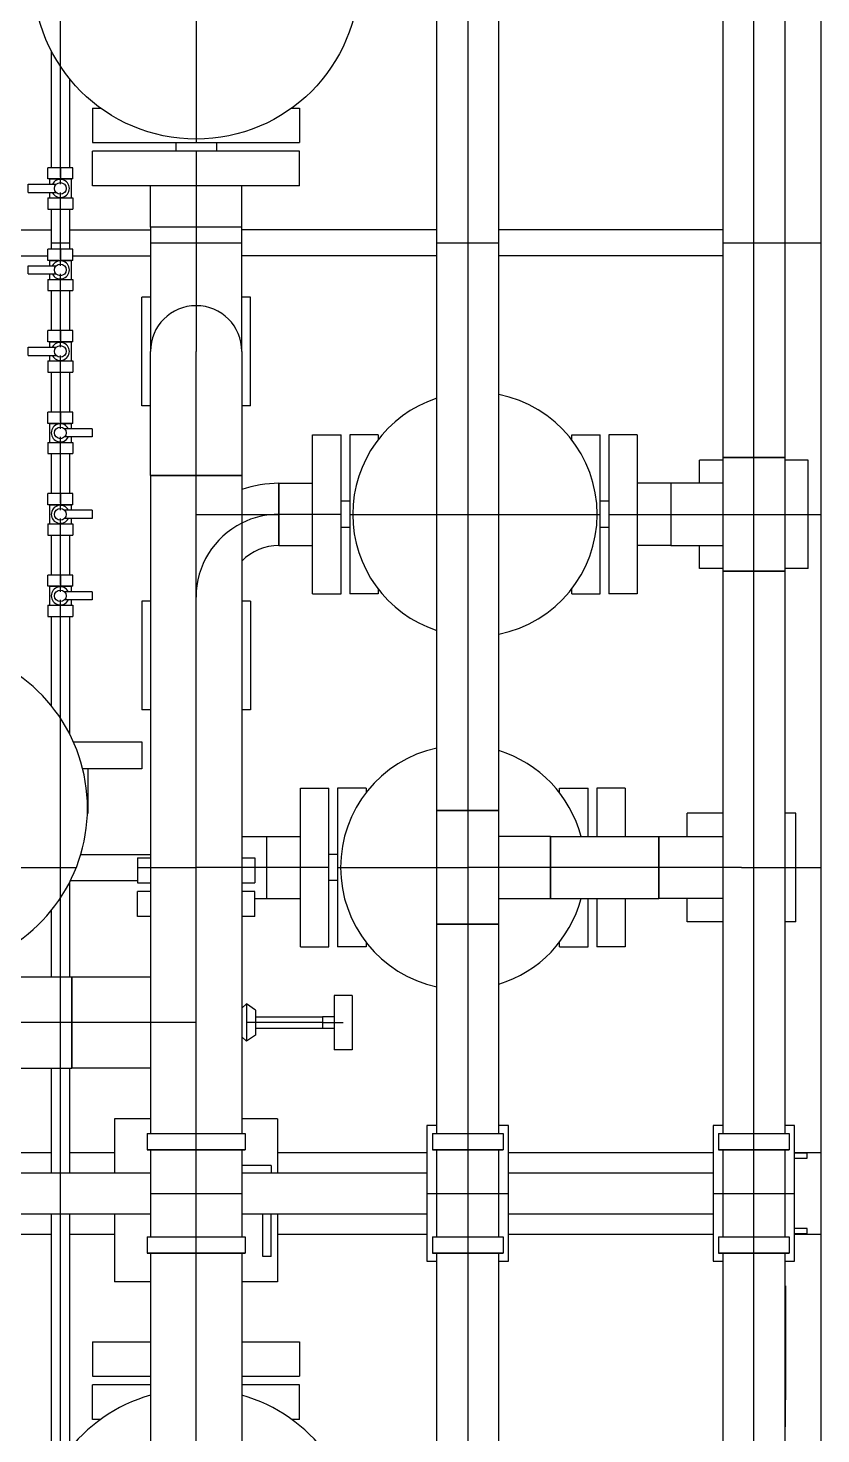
# Model space of a CAD drawing. Header units: inches. Extents: x 517790 to 538444, y 301815 to 302461.
# Drawn here: x 517882.273 to 517883.65, y 302331.485 to 302333.928 of the extents above; entities that cross this region are included whole.
import ezdxf

# ---------------------------------------------------------------- set-up
doc = ezdxf.new("R2010")
doc.units = ezdxf.units.IN
doc.header["$MEASUREMENT"] = 0
doc.layers.add('硅胶总平面底图 工艺装置区', color=253, linetype='Continuous')

msp = doc.modelspace()

# ---------------------------------------------------------------- linework, layer by layer
at = {"layer": '硅胶总平面底图 工艺装置区', "color": 253, "linetype": 'Continuous', "lineweight": -3}
for p, q in [((517883.6503, 302336.2925), (517883.6503, 302327.6033)), ((517882.9828, 302332.5681), (517882.9828, 302334.5839)), ((517883.0367, 302334.5839), (517883.0367, 302332.5681)), ((517883.0907, 302332.5681), (517883.0907, 302334.5839)), ((517883.4797, 302334.5839), (517883.4797, 302333.1817)), ((517883.5337, 302333.1817), (517883.5337, 302334.5839)), ((517883.5876, 302334.5839), (517883.5876, 302333.1817)), ((517882.3288, 302333.8617), (517882.3288, 302334.1748)), ((517882.5648, 302334.1458), (517882.5648, 302333.7289)), ((517882.313, 302333.8885), (517882.313, 302333.6853)), ((517882.3288, 302333.6853), (517882.3288, 302333.8617)), ((517882.3445, 302333.8402), (517882.3445, 302333.6853)), ((517882.3849, 302333.7888), (517882.3987, 302333.7888)), ((517882.3849, 302333.7888), (517882.3849, 302333.7289)), ((517882.7308, 302333.7888), (517882.7446, 302333.7888)), ((517882.7446, 302333.7888), (517882.7446, 302333.7289)), ((517882.3849, 302333.7289), (517882.5648, 302333.7289)), ((517882.5294, 302333.7289), (517882.5294, 302333.7138)), ((517882.5648, 302333.7289), (517882.7446, 302333.7289)), ((517882.6002, 302333.7289), (517882.6002, 302333.7138)), ((517882.5648, 302333.7138), (517882.3849, 302333.7138)), ((517882.3849, 302333.6538), (517882.3849, 302333.7138)), ((517882.5648, 302333.7138), (517882.5648, 302333.5819)), ((517882.7446, 302333.7138), (517882.5648, 302333.7138)), ((517882.7446, 302333.6538), (517882.7446, 302333.7138)), ((517882.3288, 302333.6853), (517882.3071, 302333.6853)), ((517882.3071, 302333.6658), (517882.3071, 302333.6853)), ((517882.3288, 302333.6853), (517882.3288, 302333.6688)), ((517882.3505, 302333.6853), (517882.3288, 302333.6853)), ((517882.3288, 302333.6688), (517882.3288, 302333.6853)), ((517882.3288, 302333.6688), (517882.3288, 302333.6658)), ((517882.3505, 302333.6658), (517882.3505, 302333.6853)), ((517882.2731, 302333.6422), (517882.2731, 302333.6564)), ((517882.2731, 302333.6564), (517882.3216, 302333.6564)), ((517882.2731, 302333.6422), (517882.3216, 302333.6422)), ((517882.3288, 302333.6658), (517882.3071, 302333.6658)), ((517882.31, 302333.6658), (517882.3288, 302333.6658)), ((517882.31, 302333.6658), (517882.31, 302333.6564)), ((517882.31, 302333.6422), (517882.31, 302333.6328)), ((517882.3288, 302333.6594), (517882.3288, 302333.6658)), ((517882.3288, 302333.6658), (517882.3288, 302333.6658)), ((517882.3288, 302333.6658), (517882.3475, 302333.6658)), ((517882.3505, 302333.6658), (517882.3288, 302333.6658)), ((517882.3288, 302333.6564), (517882.3288, 302333.6594)), ((517882.3288, 302333.6392), (517882.3288, 302333.6422)), ((517882.3475, 302333.6658), (517882.3475, 302333.6328)), ((517882.5648, 302333.6538), (517882.3849, 302333.6538)), ((517882.4853, 302333.5819), (517882.4853, 302333.6538)), ((517882.7446, 302333.6538), (517882.5648, 302333.6538)), ((517882.6442, 302333.5819), (517882.6442, 302333.6538)), ((517882.3071, 302333.6328), (517882.3288, 302333.6328)), ((517882.3071, 302333.6328), (517882.3071, 302333.6133)), ((517882.3288, 302333.6328), (517882.3288, 302333.6392)), ((517882.3288, 302333.6298), (517882.3288, 302333.6328)), ((517882.3288, 302333.6328), (517882.3505, 302333.6328)), ((517882.3288, 302333.6133), (517882.3288, 302333.6298)), ((517882.3288, 302333.6133), (517882.3288, 302333.6298)), ((517882.3505, 302333.6328), (517882.3505, 302333.6133)), ((517882.3071, 302333.6133), (517882.3288, 302333.6133)), ((517882.313, 302333.6133), (517882.313, 302333.5437)), ((517882.3288, 302333.6133), (517882.3505, 302333.6133)), ((517882.3288, 302333.5437), (517882.3288, 302333.6133)), ((517882.3445, 302333.6133), (517882.3445, 302333.5437)), ((517882.1722, 302333.5776), (517882.313, 302333.5776)), ((517882.3445, 302333.5776), (517882.4853, 302333.5776)), ((517882.5648, 302333.5819), (517882.4853, 302333.5819)), ((517882.4853, 302333.5819), (517882.4853, 302333.3661)), ((517882.5648, 302333.5819), (517882.4853, 302333.5819)), ((517882.5648, 302333.5819), (517882.5648, 302333.5819)), ((517882.5648, 302333.5819), (517882.5648, 302333.5819)), ((517882.5648, 302333.5819), (517882.5648, 302333.4455)), ((517882.6442, 302333.5819), (517882.5648, 302333.5819)), ((517882.6442, 302333.5819), (517882.5648, 302333.5819)), ((517882.6442, 302333.3661), (517882.6442, 302333.5819)), ((517882.9828, 302333.5776), (517882.6442, 302333.5776)), ((517883.4797, 302333.5776), (517883.0907, 302333.5776)), ((517882.313, 302333.5549), (517882.3445, 302333.5549)), ((517882.4853, 302333.5549), (517882.5648, 302333.5549)), ((517882.5648, 302333.5549), (517882.6442, 302333.5549)), ((517882.9828, 302333.5549), (517883.0907, 302333.5549)), ((517883.4797, 302333.5549), (517883.6503, 302333.5549)), ((517882.1722, 302333.5323), (517882.3071, 302333.5323)), ((517882.3288, 302333.5437), (517882.3071, 302333.5437)), ((517882.3071, 302333.5242), (517882.3071, 302333.5437)), ((517882.3288, 302333.5242), (517882.3071, 302333.5242)), ((517882.31, 302333.5242), (517882.3288, 302333.5242)), ((517882.31, 302333.5242), (517882.31, 302333.5148)), ((517882.3288, 302333.5272), (517882.3288, 302333.5437)), ((517882.3288, 302333.5437), (517882.3288, 302333.5272)), ((517882.3505, 302333.5437), (517882.3288, 302333.5437)), ((517882.3288, 302333.5272), (517882.3288, 302333.5242)), ((517882.3288, 302333.5242), (517882.3288, 302333.5242)), ((517882.3288, 302333.5178), (517882.3288, 302333.5242)), ((517882.3288, 302333.5242), (517882.3475, 302333.5242)), ((517882.3505, 302333.5242), (517882.3288, 302333.5242)), ((517882.3475, 302333.5242), (517882.3475, 302333.4912)), ((517882.3505, 302333.5242), (517882.3505, 302333.5437)), ((517882.3505, 302333.5323), (517882.4853, 302333.5323)), ((517882.9828, 302333.5323), (517882.6442, 302333.5323)), ((517883.4797, 302333.5323), (517883.0907, 302333.5323)), ((517882.2731, 302333.5006), (517882.2731, 302333.5148)), ((517882.2731, 302333.5148), (517882.3216, 302333.5148)), ((517882.2731, 302333.5006), (517882.3216, 302333.5006)), ((517882.31, 302333.5006), (517882.31, 302333.4912)), ((517882.3288, 302333.5148), (517882.3288, 302333.5178)), ((517882.3288, 302333.4976), (517882.3288, 302333.5006)), ((517882.3288, 302333.4912), (517882.3288, 302333.4976)), ((517882.3071, 302333.4912), (517882.3288, 302333.4912)), ((517882.3071, 302333.4912), (517882.3071, 302333.4717)), ((517882.3071, 302333.4717), (517882.3288, 302333.4717)), ((517882.313, 302333.4717), (517882.313, 302333.4021)), ((517882.3288, 302333.4882), (517882.3288, 302333.4912)), ((517882.3288, 302333.4912), (517882.3505, 302333.4912)), ((517882.3288, 302333.4717), (517882.3288, 302333.4882)), ((517882.3288, 302333.4717), (517882.3288, 302333.4882)), ((517882.3288, 302333.4021), (517882.3288, 302333.4717)), ((517882.3288, 302333.4717), (517882.3505, 302333.4717)), ((517882.3445, 302333.4717), (517882.3445, 302333.4021)), ((517882.3505, 302333.4912), (517882.3505, 302333.4717)), ((517882.4704, 302333.2717), (517882.4704, 302333.4605)), ((517882.4853, 302333.4605), (517882.4704, 302333.4605)), ((517882.6592, 302333.4605), (517882.6442, 302333.4605)), ((517882.6592, 302333.2717), (517882.6592, 302333.4605)), ((517882.5648, 302333.4455), (517882.5648, 302333.3661)), ((517882.3288, 302333.4021), (517882.3071, 302333.4021)), ((517882.3071, 302333.3826), (517882.3071, 302333.4021)), ((517882.3288, 302333.3856), (517882.3288, 302333.4021)), ((517882.3288, 302333.4021), (517882.3288, 302333.3856)), ((517882.3505, 302333.4021), (517882.3288, 302333.4021)), ((517882.3505, 302333.3826), (517882.3505, 302333.4021)), ((517882.3288, 302333.3826), (517882.3071, 302333.3826)), ((517882.31, 302333.3826), (517882.3288, 302333.3826)), ((517882.31, 302333.3826), (517882.31, 302333.3732)), ((517882.3288, 302333.3856), (517882.3288, 302333.3826)), ((517882.3288, 302333.3762), (517882.3288, 302333.3826)), ((517882.3288, 302333.3826), (517882.3288, 302333.3826)), ((517882.3288, 302333.3826), (517882.3475, 302333.3826)), ((517882.3505, 302333.3826), (517882.3288, 302333.3826)), ((517882.3288, 302333.3732), (517882.3288, 302333.3762)), ((517882.3475, 302333.3826), (517882.3475, 302333.3496)), ((517882.2731, 302333.359), (517882.2731, 302333.3732)), ((517882.2731, 302333.3732), (517882.3216, 302333.3732)), ((517882.2731, 302333.359), (517882.3216, 302333.359)), ((517882.3071, 302333.3496), (517882.3288, 302333.3496)), ((517882.3071, 302333.3496), (517882.3071, 302333.3301)), ((517882.31, 302333.359), (517882.31, 302333.3496)), ((517882.3288, 302333.356), (517882.3288, 302333.359)), ((517882.3288, 302333.3496), (517882.3288, 302333.356)), ((517882.3288, 302333.3466), (517882.3288, 302333.3496)), ((517882.3288, 302333.3496), (517882.3505, 302333.3496)), ((517882.3505, 302333.3496), (517882.3505, 302333.3301)), ((517882.4853, 302333.1503), (517882.4853, 302333.3661)), ((517882.5648, 302333.1503), (517882.5648, 302333.3661)), ((517882.6442, 302333.3661), (517882.6442, 302333.1503)), ((517882.3071, 302333.3301), (517882.3288, 302333.3301)), ((517882.313, 302333.3301), (517882.313, 302333.2605)), ((517882.3288, 302333.3301), (517882.3288, 302333.3466)), ((517882.3288, 302333.3301), (517882.3288, 302333.3466)), ((517882.3288, 302333.2605), (517882.3288, 302333.3301)), ((517882.3288, 302333.3301), (517882.3505, 302333.3301)), ((517882.3445, 302333.3301), (517882.3445, 302333.2605)), ((517882.3288, 302333.2605), (517882.3071, 302333.2605)), ((517882.3071, 302333.241), (517882.3071, 302333.2605)), ((517882.3288, 302333.2605), (517882.3288, 302333.244)), ((517882.3505, 302333.2605), (517882.3288, 302333.2605)), ((517882.3288, 302333.244), (517882.3288, 302333.2605)), ((517882.3505, 302333.241), (517882.3505, 302333.2605)), ((517882.4853, 302333.2717), (517882.4704, 302333.2717)), ((517882.6592, 302333.2717), (517882.6442, 302333.2717)), ((517882.3288, 302333.241), (517882.3071, 302333.241)), ((517882.31, 302333.241), (517882.3288, 302333.241)), ((517882.31, 302333.241), (517882.31, 302333.208)), ((517882.3288, 302333.244), (517882.3288, 302333.241)), ((517882.3288, 302333.241), (517882.3288, 302333.241)), ((517882.3288, 302333.2346), (517882.3288, 302333.241)), ((517882.3288, 302333.241), (517882.3475, 302333.241)), ((517882.3505, 302333.241), (517882.3288, 302333.241)), ((517882.3288, 302333.2316), (517882.3288, 302333.2346)), ((517882.3844, 302333.2316), (517882.3359, 302333.2316)), ((517882.3475, 302333.241), (517882.3475, 302333.2316)), ((517882.3844, 302333.2316), (517882.3844, 302333.2174)), ((517882.3071, 302333.208), (517882.3288, 302333.208)), ((517882.3071, 302333.208), (517882.3071, 302333.1885)), ((517882.3288, 302333.2144), (517882.3288, 302333.2174)), ((517882.3288, 302333.208), (517882.3288, 302333.2144)), ((517882.3288, 302333.205), (517882.3288, 302333.208)), ((517882.3288, 302333.208), (517882.3505, 302333.208)), ((517882.3288, 302333.1885), (517882.3288, 302333.205)), ((517882.3288, 302333.1885), (517882.3288, 302333.205)), ((517882.3844, 302333.2174), (517882.3359, 302333.2174)), ((517882.3475, 302333.2174), (517882.3475, 302333.208)), ((517882.3505, 302333.208), (517882.3505, 302333.1885)), ((517882.7671, 302333.0829), (517882.7671, 302333.2208)), ((517882.7671, 302333.2208), (517882.8165, 302333.2208)), ((517882.8165, 302333.0829), (517882.8165, 302333.2208)), ((517882.8316, 302333.2208), (517882.8316, 302333.0829)), ((517882.8811, 302333.2208), (517882.8316, 302333.2208)), ((517882.8811, 302333.2208), (517882.8811, 302333.2127)), ((517883.2174, 302333.2127), (517883.2174, 302333.2208)), ((517883.2174, 302333.2208), (517883.2668, 302333.2208)), ((517883.2668, 302333.0829), (517883.2668, 302333.2208)), ((517883.2819, 302333.2208), (517883.2819, 302333.0829)), ((517883.3314, 302333.2208), (517883.2819, 302333.2208)), ((517883.3314, 302333.2208), (517883.3314, 302333.0829)), ((517882.3071, 302333.1885), (517882.3288, 302333.1885)), ((517882.313, 302333.1885), (517882.313, 302333.1189)), ((517882.3288, 302333.1189), (517882.3288, 302333.1885)), ((517882.3288, 302333.1885), (517882.3505, 302333.1885)), ((517882.3445, 302333.1885), (517882.3445, 302333.1189)), ((517883.4797, 302333.1817), (517883.5876, 302333.1817)), ((517883.4797, 302333.1817), (517883.4797, 302332.9841)), ((517883.5337, 302333.1817), (517883.4797, 302333.1817)), ((517883.5337, 302333.1817), (517883.5337, 302333.1817)), ((517883.5337, 302333.1817), (517883.5337, 302333.1817)), ((517883.5337, 302332.9841), (517883.5337, 302333.1817)), ((517883.5876, 302333.1817), (517883.5337, 302333.1817)), ((517883.5876, 302333.1817), (517883.5876, 302332.9841)), ((517883.4797, 302333.1773), (517883.4393, 302333.1773)), ((517883.4393, 302333.1369), (517883.4393, 302333.1773)), ((517883.6281, 302333.1773), (517883.5876, 302333.1773)), ((517883.6281, 302332.9885), (517883.6281, 302333.1773)), ((517882.6442, 302333.1503), (517882.4853, 302333.1503)), ((517882.4853, 302333.1503), (517882.4853, 302332.0068)), ((517882.4853, 302333.1503), (517882.6442, 302333.1503)), ((517882.5648, 302332.0068), (517882.5648, 302333.1503)), ((517882.5648, 302333.1503), (517882.5648, 302333.1503)), ((517882.5648, 302333.1503), (517882.5648, 302333.1503)), ((517882.6442, 302333.1503), (517882.6442, 302332.0068)), ((517882.7086, 302333.0829), (517882.7086, 302333.1369)), ((517882.7086, 302333.1369), (517882.7671, 302333.1369)), ((517882.7086, 302333.1369), (517882.7086, 302333.029)), ((517883.3898, 302333.1369), (517883.3314, 302333.1369)), ((517883.3898, 302333.1369), (517883.3898, 302333.0829)), ((517883.4797, 302333.1369), (517883.3898, 302333.1369)), ((517883.3898, 302333.1369), (517883.3898, 302333.0829)), ((517882.3288, 302333.1189), (517882.3071, 302333.1189)), ((517882.3071, 302333.0994), (517882.3071, 302333.1189)), ((517882.3288, 302333.1024), (517882.3288, 302333.1189)), ((517882.3288, 302333.1189), (517882.3288, 302333.1024)), ((517882.3505, 302333.1189), (517882.3288, 302333.1189)), ((517882.3505, 302333.0994), (517882.3505, 302333.1189)), ((517882.8316, 302333.1056), (517882.8165, 302333.1056)), ((517883.2819, 302333.1056), (517883.2668, 302333.1056)), ((517882.3288, 302333.0994), (517882.3071, 302333.0994)), ((517882.31, 302333.0994), (517882.3288, 302333.0994)), ((517882.31, 302333.0994), (517882.31, 302333.0664)), ((517882.3288, 302333.1024), (517882.3288, 302333.0994)), ((517882.3288, 302333.093), (517882.3288, 302333.0994)), ((517882.3288, 302333.0994), (517882.3288, 302333.0994)), ((517882.3288, 302333.0994), (517882.3475, 302333.0994)), ((517882.3505, 302333.0994), (517882.3288, 302333.0994)), ((517882.3288, 302333.09), (517882.3288, 302333.093)), ((517882.3844, 302333.09), (517882.3359, 302333.09)), ((517882.3475, 302333.0994), (517882.3475, 302333.09)), ((517882.3844, 302333.09), (517882.3844, 302333.0758)), ((517882.5648, 302333.0829), (517882.7086, 302333.0829)), ((517882.8165, 302333.0829), (517882.7086, 302333.0829)), ((517882.7086, 302333.029), (517882.7086, 302333.0829)), ((517882.7086, 302333.0829), (517882.7086, 302333.0829)), ((517882.7086, 302333.0829), (517882.7086, 302333.0829)), ((517882.7671, 302332.945), (517882.7671, 302333.0829)), ((517882.8165, 302332.945), (517882.8165, 302333.0829)), ((517882.8316, 302333.0829), (517882.8316, 302332.945)), ((517882.8316, 302333.0829), (517883.2668, 302333.0829)), ((517883.2668, 302332.945), (517883.2668, 302333.0829)), ((517883.2819, 302333.0829), (517883.3898, 302333.0829)), ((517883.2819, 302333.0829), (517883.2819, 302332.945)), ((517883.3314, 302333.0829), (517883.3314, 302332.945)), ((517883.3898, 302333.0829), (517883.3898, 302333.0829)), ((517883.3898, 302333.0829), (517883.3898, 302333.0829)), ((517883.3898, 302333.0829), (517883.4797, 302333.0829)), ((517883.3898, 302333.0829), (517883.3898, 302333.029)), ((517883.3898, 302333.0829), (517883.3898, 302333.029)), ((517883.4797, 302333.0829), (517883.5337, 302333.0829)), ((517883.5337, 302333.0829), (517883.6503, 302333.0829)), ((517882.3071, 302333.0664), (517882.3288, 302333.0664)), ((517882.3071, 302333.0664), (517882.3071, 302333.0469)), ((517882.3288, 302333.0728), (517882.3288, 302333.0758)), ((517882.3288, 302333.0664), (517882.3288, 302333.0728)), ((517882.3288, 302333.0634), (517882.3288, 302333.0664)), ((517882.3288, 302333.0664), (517882.3505, 302333.0664)), ((517882.3288, 302333.0469), (517882.3288, 302333.0634)), ((517882.3288, 302333.0469), (517882.3288, 302333.0634)), ((517882.3844, 302333.0758), (517882.3359, 302333.0758)), ((517882.3475, 302333.0758), (517882.3475, 302333.0664)), ((517882.3505, 302333.0664), (517882.3505, 302333.0469)), ((517882.8316, 302333.0603), (517882.8165, 302333.0603)), ((517883.2819, 302333.0603), (517883.2668, 302333.0603)), ((517882.3071, 302333.0469), (517882.3288, 302333.0469)), ((517882.313, 302333.0469), (517882.313, 302332.9773)), ((517882.3288, 302332.9773), (517882.3288, 302333.0469)), ((517882.3288, 302333.0469), (517882.3505, 302333.0469)), ((517882.3445, 302333.0469), (517882.3445, 302332.9773)), ((517882.7086, 302333.029), (517882.7671, 302333.029)), ((517883.3898, 302333.029), (517883.3314, 302333.029)), ((517883.3898, 302333.029), (517883.4797, 302333.029)), ((517883.4393, 302332.9885), (517883.4393, 302333.029)), ((517883.4797, 302332.9885), (517883.4393, 302332.9885)), ((517883.4797, 302332.9841), (517883.5876, 302332.9841)), ((517883.5337, 302332.9841), (517883.4797, 302332.9841)), ((517883.4797, 302332.9841), (517883.4797, 302332.0068)), ((517883.5087, 302332.9841), (517883.5087, 302332.9841)), ((517883.5337, 302332.9841), (517883.5337, 302332.9841)), ((517883.5337, 302332.0068), (517883.5337, 302332.9841)), ((517883.5876, 302332.9841), (517883.5337, 302332.9841)), ((517883.6281, 302332.9885), (517883.5876, 302332.9885)), ((517883.5876, 302332.9841), (517883.5876, 302332.0068)), ((517882.3288, 302332.9773), (517882.3071, 302332.9773)), ((517882.3071, 302332.9578), (517882.3071, 302332.9773)), ((517882.3288, 302332.9608), (517882.3288, 302332.9773)), ((517882.3288, 302332.9773), (517882.3288, 302332.9608)), ((517882.3505, 302332.9773), (517882.3288, 302332.9773)), ((517882.3288, 302332.9608), (517882.3288, 302332.9578)), ((517882.3505, 302332.9578), (517882.3505, 302332.9773)), ((517882.3288, 302332.9578), (517882.3071, 302332.9578)), ((517882.31, 302332.9578), (517882.3288, 302332.9578)), ((517882.31, 302332.9578), (517882.31, 302332.9248)), ((517882.3288, 302332.9514), (517882.3288, 302332.9578)), ((517882.3288, 302332.9578), (517882.3288, 302332.9578)), ((517882.3288, 302332.9578), (517882.3475, 302332.9578)), ((517882.3505, 302332.9578), (517882.3288, 302332.9578)), ((517882.3288, 302332.9484), (517882.3288, 302332.9514)), ((517882.3288, 302332.9312), (517882.3288, 302332.9342)), ((517882.3844, 302332.9484), (517882.3359, 302332.9484)), ((517882.3844, 302332.9342), (517882.3359, 302332.9342)), ((517882.3475, 302332.9578), (517882.3475, 302332.9484)), ((517882.3475, 302332.9342), (517882.3475, 302332.9248)), ((517882.3844, 302332.9484), (517882.3844, 302332.9342)), ((517882.7671, 302332.945), (517882.8165, 302332.945)), ((517882.8811, 302332.945), (517882.8316, 302332.945)), ((517882.8811, 302332.9531), (517882.8811, 302332.945)), ((517883.2174, 302332.945), (517883.2174, 302332.9531)), ((517883.2174, 302332.945), (517883.2668, 302332.945)), ((517883.3314, 302332.945), (517883.2819, 302332.945)), ((517882.3071, 302332.9248), (517882.3288, 302332.9248)), ((517882.3071, 302332.9248), (517882.3071, 302332.9053)), ((517882.3288, 302332.9248), (517882.3288, 302332.9312)), ((517882.3288, 302332.9218), (517882.3288, 302332.9248)), ((517882.3288, 302332.9248), (517882.3505, 302332.9248)), ((517882.3288, 302332.9053), (517882.3288, 302332.9218)), ((517882.3288, 302332.9053), (517882.3288, 302332.9218)), ((517882.3505, 302332.9248), (517882.3505, 302332.9053)), ((517882.4853, 302332.9319), (517882.4704, 302332.9319)), ((517882.4704, 302332.9319), (517882.4704, 302332.7431)), ((517882.6592, 302332.9319), (517882.6442, 302332.9319)), ((517882.6592, 302332.9319), (517882.6592, 302332.7431)), ((517882.3071, 302332.9053), (517882.3288, 302332.9053)), ((517882.313, 302332.9053), (517882.313, 302332.7504)), ((517882.3288, 302332.7289), (517882.3288, 302332.9053)), ((517882.3288, 302332.9053), (517882.3505, 302332.9053)), ((517882.3445, 302332.9053), (517882.3445, 302332.7021)), ((517882.4853, 302332.7431), (517882.4704, 302332.7431)), ((517882.6592, 302332.7431), (517882.6442, 302332.7431)), ((517882.3288, 302332.4159), (517882.3288, 302332.7289)), ((517882.3514, 302332.6878), (517882.4704, 302332.6878)), ((517882.4704, 302332.6878), (517882.4704, 302332.6406)), ((517882.4704, 302332.6406), (517882.3676, 302332.6406)), ((517882.3764, 302332.6406), (517882.3764, 302332.5632)), ((517882.746, 302332.4693), (517882.746, 302332.6072)), ((517882.746, 302332.6072), (517882.7954, 302332.6072)), ((517882.7954, 302332.4693), (517882.7954, 302332.6072)), ((517882.8105, 302332.6072), (517882.8105, 302332.4693)), ((517882.86, 302332.6072), (517882.8105, 302332.6072)), ((517882.86, 302332.6072), (517882.86, 302332.5991)), ((517883.1963, 302332.5991), (517883.1963, 302332.6072)), ((517883.1963, 302332.6072), (517883.2457, 302332.6072)), ((517883.2457, 302332.5233), (517883.2457, 302332.6072)), ((517883.2608, 302332.6072), (517883.2608, 302332.5233)), ((517883.3103, 302332.6072), (517883.2608, 302332.6072)), ((517883.3103, 302332.6072), (517883.3103, 302332.5233)), ((517882.9828, 302332.5681), (517883.0907, 302332.5681)), ((517883.0907, 302332.5681), (517882.9828, 302332.5681)), ((517882.9828, 302332.3705), (517882.9828, 302332.5681)), ((517883.0367, 302332.5681), (517883.0367, 302332.3705)), ((517883.0367, 302332.5681), (517883.0367, 302332.5681)), ((517883.0907, 302332.3705), (517883.0907, 302332.5681)), ((517882.3758, 302332.5632), (517882.3764, 302332.5632)), ((517883.4182, 302332.5233), (517883.4182, 302332.5637)), ((517883.4797, 302332.5637), (517883.4182, 302332.5637)), ((517883.607, 302332.5637), (517883.5876, 302332.5637)), ((517883.607, 302332.3749), (517883.607, 302332.5637)), ((517882.6442, 302332.5233), (517882.6875, 302332.5233)), ((517882.6875, 302332.4693), (517882.6875, 302332.5233)), ((517882.6875, 302332.5233), (517882.746, 302332.5233)), ((517882.6875, 302332.4154), (517882.6875, 302332.5233)), ((517883.1806, 302332.5233), (517883.0907, 302332.5233)), ((517883.1806, 302332.5233), (517883.1806, 302332.4154)), ((517883.1806, 302332.5233), (517883.3687, 302332.5233)), ((517883.1806, 302332.4693), (517883.1806, 302332.5233)), ((517883.3687, 302332.4154), (517883.3687, 302332.5233)), ((517883.3687, 302332.5233), (517883.4797, 302332.5233)), ((517883.3687, 302332.5233), (517883.3687, 302332.4154)), ((517882.3643, 302332.492), (517882.4853, 302332.492)), ((517882.4628, 302332.486), (517882.4853, 302332.486)), ((517882.4628, 302332.486), (517882.4628, 302332.4425)), ((517882.6442, 302332.486), (517882.6667, 302332.486)), ((517882.6667, 302332.486), (517882.6667, 302332.4425)), ((517882.6875, 302332.492), (517882.6875, 302332.492)), ((517882.8105, 302332.492), (517882.7954, 302332.492)), ((517882.0928, 302332.4693), (517882.3565, 302332.4693)), ((517882.3465, 302332.4467), (517882.4628, 302332.4467)), ((517882.4628, 302332.4693), (517882.5648, 302332.4693)), ((517882.6667, 302332.4693), (517882.5648, 302332.4693)), ((517882.6875, 302332.4693), (517882.6667, 302332.4693)), ((517882.7954, 302332.4693), (517882.6875, 302332.4693)), ((517882.6875, 302332.4154), (517882.6875, 302332.4693)), ((517882.6875, 302332.4693), (517882.6875, 302332.4693)), ((517882.6875, 302332.4467), (517882.6875, 302332.4467)), ((517882.746, 302332.3314), (517882.746, 302332.4693)), ((517882.7954, 302332.3314), (517882.7954, 302332.4693)), ((517882.8105, 302332.4467), (517882.7954, 302332.4467)), ((517882.8105, 302332.4693), (517882.8105, 302332.3314)), ((517882.8105, 302332.4693), (517883.0367, 302332.4693)), ((517883.0907, 302332.4693), (517883.0367, 302332.4693)), ((517883.1806, 302332.4693), (517883.0907, 302332.4693)), ((517883.3687, 302332.4693), (517883.1806, 302332.4693)), ((517883.1806, 302332.4693), (517883.1806, 302332.4693)), ((517883.1806, 302332.4693), (517883.1806, 302332.4693)), ((517883.1806, 302332.4154), (517883.1806, 302332.4693)), ((517883.3687, 302332.4693), (517883.3687, 302332.4693)), ((517883.3687, 302332.4693), (517883.3687, 302332.4693)), ((517883.4797, 302332.4693), (517883.3687, 302332.4693)), ((517883.5126, 302332.4693), (517883.4797, 302332.4693)), ((517883.5126, 302332.4693), (517883.6503, 302332.4693)), ((517882.3445, 302332.4427), (517882.3445, 302332.2792)), ((517882.4628, 302332.4425), (517882.4853, 302332.4425)), ((517882.4853, 302332.4274), (517882.4628, 302332.4274)), ((517882.4628, 302332.384), (517882.4628, 302332.4274)), ((517882.6442, 302332.4425), (517882.6667, 302332.4425)), ((517882.6667, 302332.4274), (517882.6442, 302332.4274)), ((517882.6667, 302332.384), (517882.6667, 302332.4274)), ((517882.3288, 302332.2792), (517882.3288, 302332.4159)), ((517882.6667, 302332.4154), (517882.6875, 302332.4154)), ((517882.6875, 302332.4154), (517882.746, 302332.4154)), ((517883.0907, 302332.4154), (517883.1806, 302332.4154)), ((517883.1806, 302332.4154), (517883.3687, 302332.4154)), ((517883.2457, 302332.3314), (517883.2457, 302332.4154)), ((517883.2608, 302332.4154), (517883.2608, 302332.3314)), ((517883.3103, 302332.4154), (517883.3103, 302332.3314)), ((517883.4797, 302332.4154), (517883.3687, 302332.4154)), ((517883.4182, 302332.3749), (517883.4182, 302332.4154)), ((517882.313, 302332.3944), (517882.313, 302332.2792)), ((517882.4853, 302332.384), (517882.4628, 302332.384)), ((517882.6667, 302332.384), (517882.6442, 302332.384)), ((517883.4797, 302332.3749), (517883.4182, 302332.3749)), ((517883.607, 302332.3749), (517883.5876, 302332.3749)), ((517882.9828, 302332.3705), (517883.0907, 302332.3705)), ((517882.9828, 302332.0068), (517882.9828, 302332.3705)), ((517883.0907, 302332.3705), (517882.9828, 302332.3705)), ((517883.0367, 302332.3705), (517883.0367, 302332.0068)), ((517883.0367, 302332.3705), (517883.0367, 302332.3705)), ((517883.0367, 302332.3705), (517883.0367, 302332.3705)), ((517883.0907, 302332.0068), (517883.0907, 302332.3705)), ((517882.746, 302332.3314), (517882.7954, 302332.3314)), ((517882.86, 302332.3314), (517882.8105, 302332.3314)), ((517882.86, 302332.3395), (517882.86, 302332.3314)), ((517883.1963, 302332.3314), (517883.1963, 302332.3395)), ((517883.1963, 302332.3314), (517883.2457, 302332.3314)), ((517883.3103, 302332.3314), (517883.2608, 302332.3314)), ((517882.1722, 302332.2792), (517882.349, 302332.2792)), ((517882.3288, 302332.1204), (517882.3288, 302332.2792)), ((517882.349, 302332.2792), (517882.349, 302332.1204)), ((517882.349, 302332.1204), (517882.349, 302332.2792)), ((517882.349, 302332.2792), (517882.4853, 302332.2792)), ((517882.6442, 302332.2245), (517882.652, 302332.2324)), ((517882.652, 302332.2324), (517882.652, 302332.1673)), ((517882.6682, 302332.2215), (517882.652, 302332.2324)), ((517882.8046, 302332.247), (517882.8046, 302332.1998)), ((517882.836, 302332.247), (517882.8046, 302332.247)), ((517882.836, 302332.247), (517882.836, 302332.1998)), ((517882.6682, 302332.2215), (517882.6682, 302332.1781)), ((517882.6682, 302332.2099), (517882.7843, 302332.2099)), ((517882.7843, 302332.2099), (517882.7843, 302332.1998)), ((517882.8046, 302332.2099), (517882.7843, 302332.2099)), ((517882.7843, 302332.2099), (517882.7843, 302332.1897)), ((517882.349, 302332.1998), (517882.1722, 302332.1998)), ((517882.349, 302332.1998), (517882.349, 302332.1998)), ((517882.349, 302332.1998), (517882.349, 302332.1998)), ((517882.4853, 302332.1998), (517882.349, 302332.1998)), ((517882.5648, 302332.1998), (517882.4853, 302332.1998)), ((517882.6682, 302332.1781), (517882.652, 302332.1673)), ((517882.6532, 302332.1998), (517882.6532, 302332.1998)), ((517882.6578, 302332.1998), (517882.6532, 302332.1998)), ((517882.6682, 302332.1998), (517882.6578, 302332.1998)), ((517882.6682, 302332.1998), (517882.6578, 302332.1998)), ((517882.7843, 302332.1998), (517882.6682, 302332.1998)), ((517882.6682, 302332.1897), (517882.7843, 302332.1897)), ((517882.7843, 302332.1998), (517882.7843, 302332.1998)), ((517882.7843, 302332.1998), (517882.7843, 302332.1998)), ((517882.7843, 302332.1998), (517882.8046, 302332.1998)), ((517882.7843, 302332.1998), (517882.7843, 302332.1897)), ((517882.7843, 302332.1897), (517882.8046, 302332.1897)), ((517882.8046, 302332.1998), (517882.8046, 302332.1526)), ((517882.8046, 302332.1998), (517882.8203, 302332.1998)), ((517882.836, 302332.1998), (517882.836, 302332.1526)), ((517882.6442, 302332.1751), (517882.652, 302332.1673)), ((517882.836, 302332.1526), (517882.8046, 302332.1526)), ((517882.1722, 302332.1204), (517882.349, 302332.1204)), ((517882.313, 302332.1204), (517882.313, 302331.9383)), ((517882.3288, 302331.9383), (517882.3288, 302332.1204)), ((517882.3445, 302332.1204), (517882.3445, 302331.9383)), ((517882.4853, 302332.1204), (517882.349, 302332.1204)), ((517882.4853, 302332.0326), (517882.4232, 302332.0326)), ((517882.4232, 302332.0326), (517882.4232, 302331.9383)), ((517882.7064, 302332.0326), (517882.6442, 302332.0326)), ((517882.7064, 302332.0326), (517882.7064, 302331.9383)), ((517882.4798, 302332.0068), (517882.5648, 302332.0068)), ((517882.4798, 302332.0068), (517882.5648, 302332.0068)), ((517882.4798, 302332.0068), (517882.4798, 302331.9784)), ((517882.5648, 302331.9784), (517882.5648, 302332.0068)), ((517882.5648, 302332.0068), (517882.6497, 302332.0068)), ((517882.5648, 302332.0068), (517882.6497, 302332.0068)), ((517882.6497, 302332.0068), (517882.6497, 302331.9784)), ((517882.9659, 302332.0209), (517882.9659, 302331.7849)), ((517882.9659, 302332.0209), (517882.9659, 302331.7849)), ((517882.9828, 302332.0209), (517882.9659, 302332.0209)), ((517882.9828, 302332.0209), (517882.9659, 302332.0209)), ((517882.9754, 302332.0068), (517883.0367, 302332.0068)), ((517882.9754, 302332.0068), (517883.0367, 302332.0068)), ((517882.9754, 302332.0068), (517882.9754, 302331.9784)), ((517883.0367, 302332.0068), (517883.0367, 302331.9784)), ((517883.0367, 302332.0068), (517883.0981, 302332.0068)), ((517883.0367, 302332.0068), (517883.0981, 302332.0068)), ((517883.1075, 302332.0209), (517883.0907, 302332.0209)), ((517883.1075, 302332.0209), (517883.0907, 302332.0209)), ((517883.0981, 302332.0068), (517883.0981, 302331.9784)), ((517883.1075, 302331.7849), (517883.1075, 302332.0209)), ((517883.1075, 302331.7849), (517883.1075, 302332.0209)), ((517883.4629, 302332.0209), (517883.4629, 302331.7849)), ((517883.4629, 302332.0209), (517883.4629, 302331.7849)), ((517883.4797, 302332.0209), (517883.4629, 302332.0209)), ((517883.4797, 302332.0209), (517883.4629, 302332.0209)), ((517883.4723, 302332.0068), (517883.5337, 302332.0068)), ((517883.4723, 302332.0068), (517883.5337, 302332.0068)), ((517883.4723, 302332.0068), (517883.4723, 302331.9784)), ((517883.5337, 302331.9784), (517883.5337, 302332.0068)), ((517883.5337, 302332.0068), (517883.595, 302332.0068)), ((517883.5337, 302332.0068), (517883.595, 302332.0068)), ((517883.6045, 302332.0209), (517883.5876, 302332.0209)), ((517883.6045, 302332.0209), (517883.5876, 302332.0209)), ((517883.595, 302332.0068), (517883.595, 302331.9784)), ((517883.6045, 302331.7849), (517883.6045, 302332.0209)), ((517883.6045, 302331.7849), (517883.6045, 302332.0209)), ((517882.2344, 302331.9737), (517882.313, 302331.9737)), ((517882.3445, 302331.9737), (517882.4232, 302331.9737)), ((517882.5648, 302331.9784), (517882.4798, 302331.9784)), ((517882.4798, 302331.9784), (517882.5648, 302331.9784)), ((517882.4853, 302331.9784), (517882.4853, 302331.8274)), ((517882.5648, 302331.8274), (517882.5648, 302331.9784)), ((517882.6497, 302331.9784), (517882.5648, 302331.9784)), ((517882.5648, 302331.9784), (517882.6497, 302331.9784)), ((517882.6442, 302331.9784), (517882.6442, 302331.8274)), ((517882.7064, 302331.9737), (517882.9659, 302331.9737)), ((517883.0367, 302331.9784), (517882.9754, 302331.9784)), ((517882.9754, 302331.9784), (517883.0367, 302331.9784)), ((517882.9828, 302331.8274), (517882.9828, 302331.9784)), ((517883.0367, 302331.9784), (517883.0367, 302331.8274)), ((517883.0981, 302331.9784), (517883.0367, 302331.9784)), ((517883.0367, 302331.9784), (517883.0981, 302331.9784)), ((517883.0907, 302331.8274), (517883.0907, 302331.9784)), ((517883.1075, 302331.9737), (517883.4629, 302331.9737)), ((517883.5337, 302331.9784), (517883.4723, 302331.9784)), ((517883.4723, 302331.9784), (517883.5337, 302331.9784)), ((517883.4797, 302331.9784), (517883.4797, 302331.8274)), ((517883.5337, 302331.8274), (517883.5337, 302331.9784)), ((517883.595, 302331.9784), (517883.5337, 302331.9784)), ((517883.5337, 302331.9784), (517883.595, 302331.9784)), ((517883.5876, 302331.9784), (517883.5876, 302331.8274)), ((517883.6045, 302331.9737), (517883.6503, 302331.9737)), ((517883.6267, 302331.9728), (517883.6045, 302331.9728)), ((517883.6045, 302331.9643), (517883.6267, 302331.9643)), ((517883.6267, 302331.9643), (517883.6267, 302331.9728)), ((517883.6503, 302331.9737), (517883.6503, 302331.8321)), ((517882.1722, 302331.9383), (517882.4853, 302331.9383)), ((517882.3288, 302331.8675), (517882.3288, 302331.9383)), ((517882.695, 302331.9514), (517882.6442, 302331.9514)), ((517882.6442, 302331.9383), (517882.9659, 302331.9383)), ((517882.695, 302331.9514), (517882.695, 302331.9383)), ((517883.1075, 302331.9383), (517883.4629, 302331.9383)), ((517882.4853, 302331.9029), (517882.6442, 302331.9029)), ((517882.9659, 302331.9029), (517882.9828, 302331.9029)), ((517882.9828, 302331.9029), (517883.0907, 302331.9029)), ((517883.0907, 302331.9029), (517883.1075, 302331.9029)), ((517883.4629, 302331.9029), (517883.4797, 302331.9029)), ((517883.4797, 302331.9029), (517883.5876, 302331.9029)), ((517883.5876, 302331.9029), (517883.6045, 302331.9029)), ((517882.1722, 302331.8675), (517882.4853, 302331.8675)), ((517882.313, 302331.8675), (517882.313, 302331.4103)), ((517882.3288, 302331.4372), (517882.3288, 302331.8675)), ((517882.3445, 302331.8675), (517882.3445, 302331.4587)), ((517882.4232, 302331.8675), (517882.4232, 302331.7494)), ((517882.6442, 302331.8675), (517882.9659, 302331.8675)), ((517882.6809, 302331.7932), (517882.6809, 302331.8675)), ((517882.695, 302331.7932), (517882.695, 302331.8675)), ((517882.7064, 302331.8675), (517882.7064, 302331.7494)), ((517883.1075, 302331.8675), (517883.4629, 302331.8675)), ((517883.6267, 302331.8416), (517883.6045, 302331.8416)), ((517883.6267, 302331.8331), (517883.6267, 302331.8416)), ((517882.2344, 302331.8321), (517882.313, 302331.8321)), ((517882.3445, 302331.8321), (517882.4232, 302331.8321)), ((517882.4798, 302331.8274), (517882.5648, 302331.8274)), ((517882.4798, 302331.8274), (517882.5648, 302331.8274)), ((517882.4798, 302331.8274), (517882.4798, 302331.7991)), ((517882.5648, 302331.7991), (517882.5648, 302331.8274)), ((517882.5648, 302331.8274), (517882.6497, 302331.8274)), ((517882.5648, 302331.8274), (517882.6497, 302331.8274)), ((517882.6497, 302331.8274), (517882.6497, 302331.7991)), ((517882.7064, 302331.8321), (517882.9659, 302331.8321)), ((517882.9754, 302331.8274), (517883.0367, 302331.8274)), ((517882.9754, 302331.8274), (517883.0367, 302331.8274)), ((517882.9754, 302331.8274), (517882.9754, 302331.7991)), ((517883.0367, 302331.8274), (517883.0367, 302331.7991)), ((517883.0367, 302331.8274), (517883.0981, 302331.8274)), ((517883.0367, 302331.8274), (517883.0981, 302331.8274)), ((517883.0981, 302331.8274), (517883.0981, 302331.7991)), ((517883.1075, 302331.8321), (517883.4629, 302331.8321)), ((517883.4723, 302331.8274), (517883.5337, 302331.8274)), ((517883.4723, 302331.8274), (517883.5337, 302331.8274)), ((517883.4723, 302331.8274), (517883.4723, 302331.7991)), ((517883.5337, 302331.7991), (517883.5337, 302331.8274)), ((517883.5337, 302331.8274), (517883.595, 302331.8274)), ((517883.5337, 302331.8274), (517883.595, 302331.8274)), ((517883.595, 302331.8274), (517883.595, 302331.7991)), ((517883.6045, 302331.8331), (517883.6267, 302331.8331)), ((517883.6045, 302331.8321), (517883.6503, 302331.8321)), ((517882.5648, 302331.7991), (517882.4798, 302331.7991)), ((517882.4798, 302331.7991), (517882.5648, 302331.7991)), ((517882.4853, 302331.7991), (517882.4853, 302330.7633)), ((517882.5648, 302330.7633), (517882.5648, 302331.7991)), ((517882.6497, 302331.7991), (517882.5648, 302331.7991)), ((517882.5648, 302331.7991), (517882.6497, 302331.7991)), ((517882.6442, 302331.7991), (517882.6442, 302330.7633)), ((517882.695, 302331.7932), (517882.6809, 302331.7932)), ((517883.0367, 302331.7991), (517882.9754, 302331.7991)), ((517882.9754, 302331.7991), (517883.0367, 302331.7991)), ((517882.9828, 302329.6417), (517882.9828, 302331.7991)), ((517883.0367, 302331.7991), (517883.0367, 302329.6417)), ((517883.0981, 302331.7991), (517883.0367, 302331.7991)), ((517883.0367, 302331.7991), (517883.0981, 302331.7991)), ((517883.0907, 302329.6417), (517883.0907, 302331.7991)), ((517883.5337, 302331.7991), (517883.4723, 302331.7991)), ((517883.4723, 302331.7991), (517883.5337, 302331.7991)), ((517883.4797, 302331.7991), (517883.4797, 302330.2553)), ((517883.5337, 302330.2553), (517883.5337, 302331.7991)), ((517883.595, 302331.7991), (517883.5337, 302331.7991)), ((517883.5337, 302331.7991), (517883.595, 302331.7991)), ((517883.5876, 302331.7991), (517883.5876, 302330.2553)), ((517882.9659, 302331.7849), (517882.9828, 302331.7849)), ((517882.9659, 302331.7849), (517882.9828, 302331.7849)), ((517883.0907, 302331.7849), (517883.1075, 302331.7849)), ((517883.0907, 302331.7849), (517883.1075, 302331.7849)), ((517883.4629, 302331.7849), (517883.4797, 302331.7849)), ((517883.4629, 302331.7849), (517883.4797, 302331.7849)), ((517883.5876, 302331.7849), (517883.6045, 302331.7849)), ((517883.5876, 302331.7849), (517883.6045, 302331.7849)), ((517882.4853, 302331.7494), (517882.4232, 302331.7494)), ((517882.7064, 302331.7494), (517882.6442, 302331.7494)), ((517883.589, 302331.7424), (517883.5876, 302331.7424)), ((517883.589, 302331.7424), (517883.5876, 302331.7424)), ((517883.589, 302331.6952), (517883.589, 302331.7424)), ((517883.589, 302331.7424), (517883.589, 302331.6952)), ((517883.5876, 302331.6952), (517883.589, 302331.6952)), ((517883.5876, 302331.6952), (517883.589, 302331.6952)), ((517883.5876, 302331.6952), (517883.589, 302331.6952)), ((517883.589, 302331.5442), (517883.589, 302331.6952)), ((517883.589, 302331.6952), (517883.589, 302331.5442)), ((517882.3849, 302331.645), (517882.4853, 302331.645)), ((517882.3849, 302331.645), (517882.3849, 302331.5851)), ((517882.6442, 302331.645), (517882.7446, 302331.645)), ((517882.7446, 302331.645), (517882.7446, 302331.5851)), ((517882.3849, 302331.5851), (517882.4853, 302331.5851)), ((517882.4853, 302331.57), (517882.3849, 302331.57)), ((517882.3849, 302331.51), (517882.3849, 302331.57)), ((517882.6442, 302331.5851), (517882.7446, 302331.5851)), ((517882.7446, 302331.57), (517882.6442, 302331.57)), ((517882.7446, 302331.51), (517882.7446, 302331.57)), ((517883.589, 302331.5442), (517883.5876, 302331.5442)), ((517883.589, 302331.5442), (517883.5876, 302331.5442)), ((517883.5876, 302331.5442), (517883.589, 302331.5442)), ((517883.589, 302331.497), (517883.589, 302331.5442)), ((517883.589, 302331.497), (517883.589, 302331.5442)), ((517882.3987, 302331.51), (517882.3849, 302331.51)), ((517882.7446, 302331.51), (517882.7308, 302331.51)), ((517883.5876, 302331.497), (517883.589, 302331.497)), ((517883.5876, 302331.497), (517883.589, 302331.497))]:
    msp.add_line(p, q, dxfattribs=at)
for centre, radius in [((517882.5648, 302334.0182), 0.2832), ((517882.3288, 302333.6493), 0.0101), ((517882.3288, 302333.5077), 0.0101), ((517882.3288, 302333.3661), 0.0101), ((517882.3288, 302333.2245), 0.0101), ((517882.3288, 302333.0829), 0.0101), ((517882.3288, 302332.9413), 0.0101)]:
    msp.add_circle(centre, radius, dxfattribs=at)
for centre, radius, start, end in [((517882.3288, 302333.6493), 0.0157, 206.7952, 153.2048), ((517882.3288, 302333.5077), 0.0157, 206.7952, 153.2048), ((517882.5648, 302333.3661), 0.0794, 0, 180), ((517882.5648, 302333.3661), 0.0794, 90, 180), ((517882.5648, 302333.3661), 0.0794, 0, 90), ((517882.3288, 302333.3661), 0.0157, 206.7952, 153.2048), ((517883.0492, 302333.0829), 0.2124, 108.22, 251.78), ((517883.0492, 302333.0829), 0.2124, 0, 78.7358), ((517882.3288, 302333.2245), 0.0157, 26.7952, 180), ((517882.3288, 302333.2245), 0.0157, 180, 333.2048), ((517882.7086, 302332.939), 0.1978, 90, 109.0115), ((517882.3288, 302333.0829), 0.0157, 26.7952, 180), ((517882.3288, 302333.0829), 0.0157, 180, 333.2048), ((517882.7086, 302332.939), 0.1439, 90, 116.6101), ((517883.0492, 302333.0829), 0.2124, 281.2642, 0), ((517882.7086, 302332.939), 0.1439, 116.6101, 180), ((517882.7086, 302332.939), 0.0899, 90, 135.78), ((517882.3288, 302332.9413), 0.0157, 26.7952, 180), ((517882.3288, 302332.9413), 0.0157, 180, 333.2048), ((517882.0928, 302332.5724), 0.2832, 286.2876, 73.7124), ((517883.0281, 302332.4693), 0.2124, 102.3172, 257.6828), ((517883.0281, 302332.4693), 0.2124, 14.7143, 72.8619), ((517883.0281, 302332.4693), 0.2124, 287.1381, 345.2857), ((517882.5648, 302331.2806), 0.2832, 106.2876, 253.7124), ((517882.5648, 302331.2806), 0.2832, 286.2876, 73.7124)]:
    msp.add_arc(centre, radius, start, end, dxfattribs=at)

doc.saveas('drawing.dxf')
